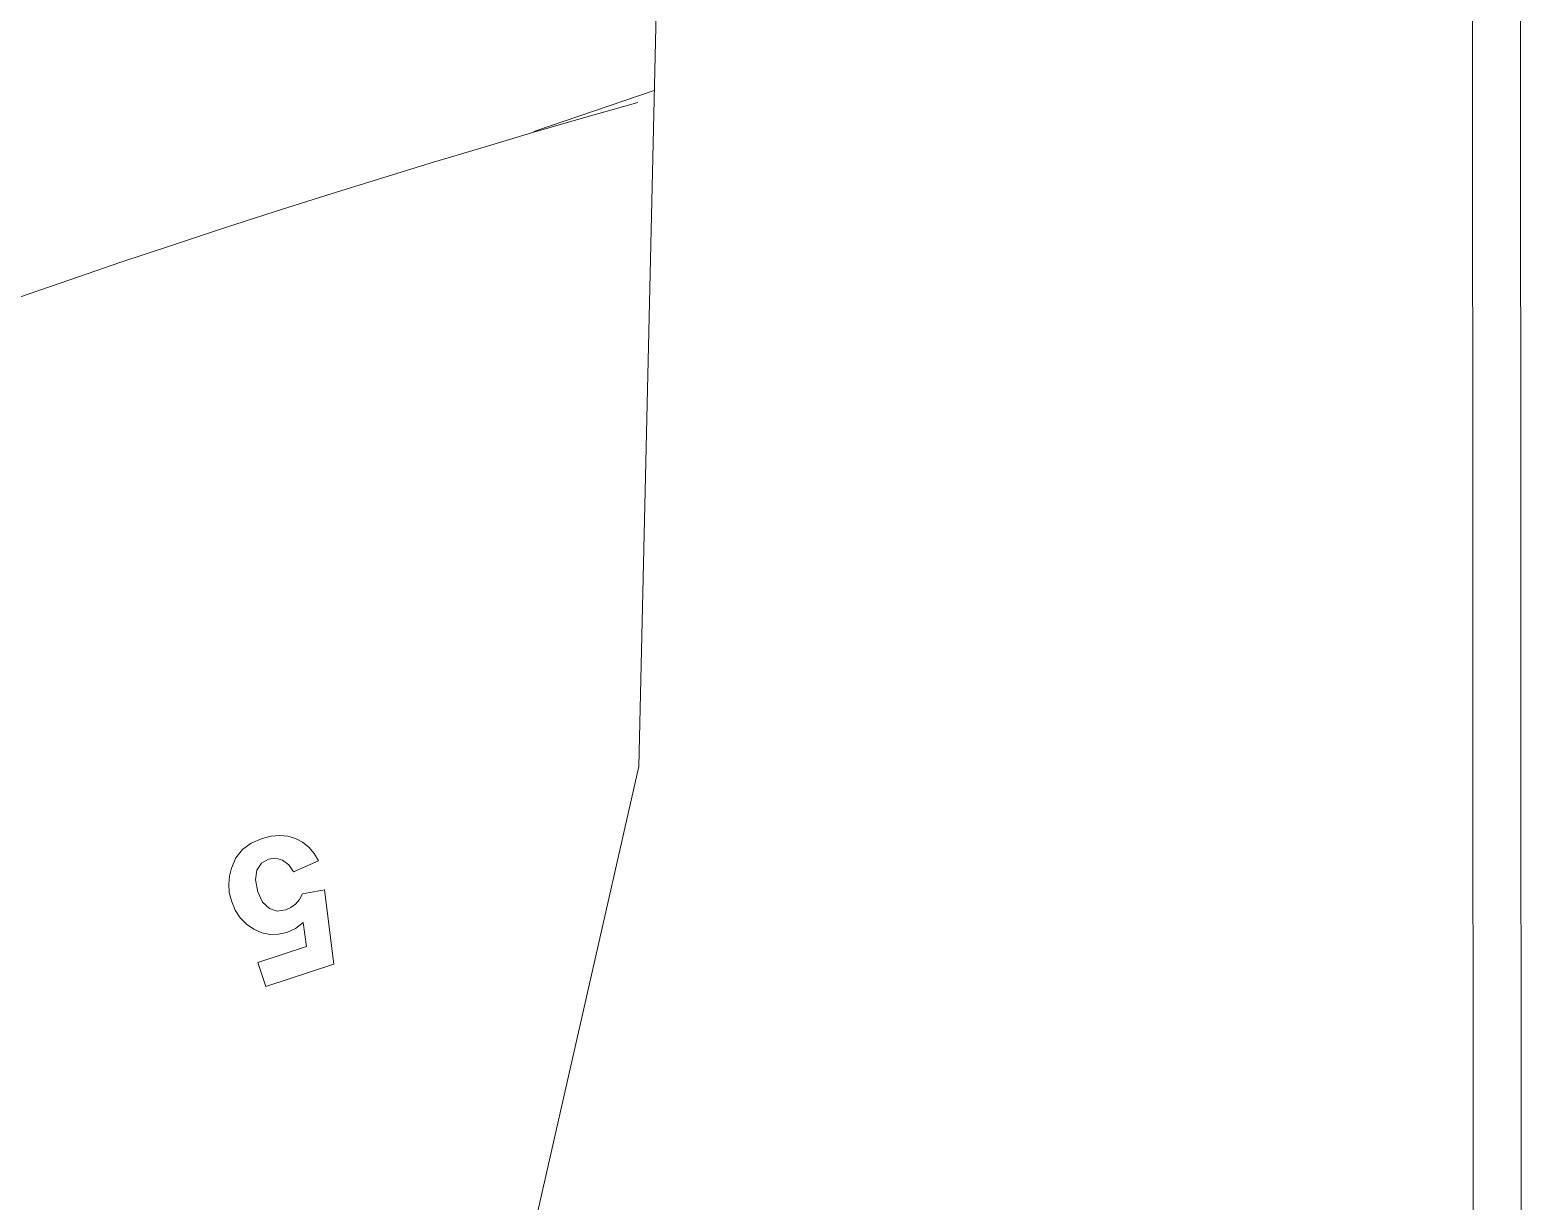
# Model space of a CAD drawing. Header units: inches. Extents: x -827 to 154, y -802 to 207.
# Drawn here: x -510.139 to -509.003, y -201.877 to -200.986 of the extents above; entities that cross this region are included whole.
import ezdxf

# ---------------------------------------------------------------- set-up
doc = ezdxf.new("R2010")
doc.units = ezdxf.units.IN
doc.header["$MEASUREMENT"] = 0
doc.layers.add('Layer0', color=7, linetype='Continuous', lineweight=9)
doc.layers.add('Miter_Saw_Station_skp', color=8, linetype='Continuous', lineweight=9)

# ---------------------------------------------------------------- blocks, each defined once
blk = doc.blocks.new('Miter_Saw_Station_skp_120-402560-Level 1')
at = {"layer": 'Layer0'}
for p, q in [((3.2774, 9.919), (3.2819, 1.6313)), ((3.2819, 1.6313), (3.2774, 9.919))]:
    blk.add_line(p, q, dxfattribs=at)
blk = doc.blocks.new('Miter_Saw_Station_skp_115-402555-Level 1')
at = {"layer": 'Layer0'}
for p, q in [((8.0549, 3.7118), (8.0504, 11.9987)), ((8.0504, 11.9987), (8.0549, 3.7118)), ((8.7368, 8.6614), (8.8258, 9.0528)), ((8.7368, 8.6614), (8.8258, 9.0528)), ((8.5999, 2.6378), (8.7368, 8.6614)), ((8.7368, 8.6614), (8.5999, 2.6378))]:
    blk.add_line(p, q, dxfattribs=at)
blk = doc.blocks.new('Miter_Saw_Station_skp_112-402552-Level 1')
for name, p in [('Miter_Saw_Station_skp_115-402555-Level 1', (0, 2.5809)), ('Miter_Saw_Station_skp_120-402560-Level 1', (4.7337, 4.6627))]:
    blk.add_blockref(name, p)
blk = doc.blocks.new('Miter_Saw_Station_skp_111-402551-Level 1')
at = {"layer": 'Layer0'}
for p, q in [((11.0675, 0.4703), (11.1095, 0.4849)), ((11.1095, 0.4849), (11.0675, 0.4703)), ((11.0255, 0.456), (11.0675, 0.4703)), ((11.0675, 0.4703), (11.0255, 0.456)), ((10.9833, 0.442), (11.0255, 0.456)), ((11.0255, 0.456), (10.9833, 0.442)), ((10.9412, 0.4281), (10.9833, 0.442)), ((10.9833, 0.442), (10.9412, 0.4281)), ((10.8989, 0.4144), (10.9412, 0.4281)), ((10.9412, 0.4281), (10.8989, 0.4144)), ((10.8566, 0.401), (10.8989, 0.4144)), ((10.8989, 0.4144), (10.8566, 0.401)), ((10.8142, 0.3878), (10.8566, 0.401)), ((10.8566, 0.401), (10.8142, 0.3878)), ((10.7717, 0.3748), (10.8142, 0.3878)), ((10.8142, 0.3878), (10.7717, 0.3748)), ((10.7292, 0.362), (10.7717, 0.3748)), ((10.7717, 0.3748), (10.7292, 0.362)), ((10.6866, 0.3494), (10.7292, 0.362)), ((10.7292, 0.362), (10.6866, 0.3494)), ((10.644, 0.3371), (10.6866, 0.3494)), ((10.6866, 0.3494), (10.644, 0.3371)), ((10.6013, 0.3249), (10.644, 0.3371)), ((10.644, 0.3371), (10.6013, 0.3249))]:
    blk.add_line(p, q, dxfattribs=at)
blk = doc.blocks.new('Miter_Saw_Station_skp_89-402529-Level 1')
at = {"layer": 'Layer0'}
for p, q in [((0.0213, 0.1165), (0.0099, 0.0561)), ((0.0213, 0.1165), (0.0802, 0.1165)), ((0.0802, 0.1165), (0.0802, 0.0957)), ((0.0382, 0.0957), (0.0347, 0.076)), ((0.0382, 0.0957), (0.0802, 0.0957)), ((0.0347, 0.076), (0.0422, 0.0788)), ((0.0422, 0.0788), (0.0499, 0.0797)), ((0.0499, 0.0797), (0.057, 0.079)), ((0.057, 0.079), (0.0636, 0.077)), ((0.0636, 0.077), (0.0696, 0.0736)), ((0.0696, 0.0736), (0.075, 0.0689)), ((0.0361, 0.0598), (0.0405, 0.0614)), ((0.0405, 0.0614), (0.0452, 0.0619)), ((0.0452, 0.0619), (0.0521, 0.0606)), ((0.075, 0.0689), (0.0795, 0.0631)), ((0.0795, 0.0631), (0.0827, 0.0565)), ((0.028, 0.0535), (0.0099, 0.0561)), ((0.028, 0.0535), (0.0319, 0.0572)), ((0.0319, 0.0572), (0.0361, 0.0598)), ((0.0521, 0.0606), (0.0576, 0.0566)), ((0.0576, 0.0566), (0.0612, 0.0499)), ((0.0612, 0.0499), (0.0624, 0.0406)), ((0.0827, 0.0565), (0.0847, 0.0491)), ((0.0847, 0.0491), (0.0853, 0.041)), ((0.0624, 0.0406), (0.0612, 0.0306)), ((0.0848, 0.034), (0.0853, 0.041)), ((0.0294, 0.0341), (0.0072, 0.0318)), ((0.0087, 0.0249), (0.0072, 0.0318)), ((0.0087, 0.0249), (0.0112, 0.0188)), ((0.0294, 0.0341), (0.0313, 0.0274)), ((0.0313, 0.0274), (0.035, 0.0222)), ((0.0576, 0.0235), (0.0612, 0.0306)), ((0.0806, 0.0212), (0.0832, 0.0274)), ((0.0832, 0.0274), (0.0848, 0.034)), ((0.0112, 0.0188), (0.0148, 0.0133)), ((0.0148, 0.0133), (0.0193, 0.0086)), ((0.035, 0.0222), (0.04, 0.0189)), ((0.04, 0.0189), (0.0458, 0.0178)), ((0.0458, 0.0178), (0.0522, 0.0192)), ((0.0522, 0.0192), (0.0576, 0.0235)), ((0.0708, 0.0086), (0.077, 0.0154)), ((0.077, 0.0154), (0.0806, 0.0212)), ((0.0193, 0.0086), (0.0248, 0.0049)), ((0.0248, 0.0049), (0.031, 0.0022)), ((0.031, 0.0022), (0.0379, 0.0005)), ((0.0379, 0.0005), (0.0455, 0)), ((0.0455, 0), (0.0551, 0.001)), ((0.0635, 0.0038), (0.0551, 0.001)), ((0.0635, 0.0038), (0.0708, 0.0086))]:
    blk.add_line(p, q, dxfattribs=at)
blk = doc.blocks.new('Miter_Saw_Station_skp_87-402527-Level 1')
at = {"rotation": 17.99999999999997}
blk.add_blockref('Miter_Saw_Station_skp_89-402529-Level 1', (9.0039, 0.4202), dxfattribs=at)
blk = doc.blocks.new('Miter_Saw_Station_skp_86-402526-Level 1')
for name, p in [('Miter_Saw_Station_skp_111-402551-Level 1', (0, 0)), ('Miter_Saw_Station_skp_87-402527-Level 1', (1.8625, 0.4944))]:
    blk.add_blockref(name, p)
blk = doc.blocks.new('Miter_Saw_Station_skp_85-402525-Level 1')
at = {"layer": 'Layer0'}
blk.add_line((15.865, 0.3275), (15.9638, 0.3611), dxfattribs=at)
blk.add_line((15.865, 0.3275), (15.9638, 0.3611), dxfattribs=at)
blk = doc.blocks.new('Miter_Saw_Station_skp_24-402464-Level 1')
at = {"rotation": 90.00000000000001}
for name, p in [('Miter_Saw_Station_skp_85-402525-Level 1', (25.3046, 0.0713)), ('Miter_Saw_Station_skp_86-402526-Level 1', (25.2921, 5.3485)), ('Miter_Saw_Station_skp_112-402552-Level 1', (35.6646, 7.212))]:
    blk.add_blockref(name, p, dxfattribs=at)
blk = doc.blocks.new('Miter_Saw_Station_skp_1-402441-Level 1')
at = {"xscale": 0.9269999999999998, "yscale": 0.9269999999999998, "zscale": 0.9269999999999998, "rotation": 180}
blk.add_blockref('Miter_Saw_Station_skp_24-402464-Level 1', (27.9036, 71.9204), dxfattribs=at)
blk = doc.blocks.new('Miter_Saw_Station_skp-402418-Level 1')
blk.add_blockref('Miter_Saw_Station_skp_1-402441-Level 1', (0, 0))

msp = doc.modelspace()

# ---------------------------------------------------------------- block references
at = {"layer": 'Miter_Saw_Station_skp', "color": 7, "rotation": 269.9999999999997}
msp.add_blockref('Miter_Saw_Station_skp-402418-Level 1', (-566.811294, -196.282674), dxfattribs=at)

doc.saveas('drawing.dxf')
